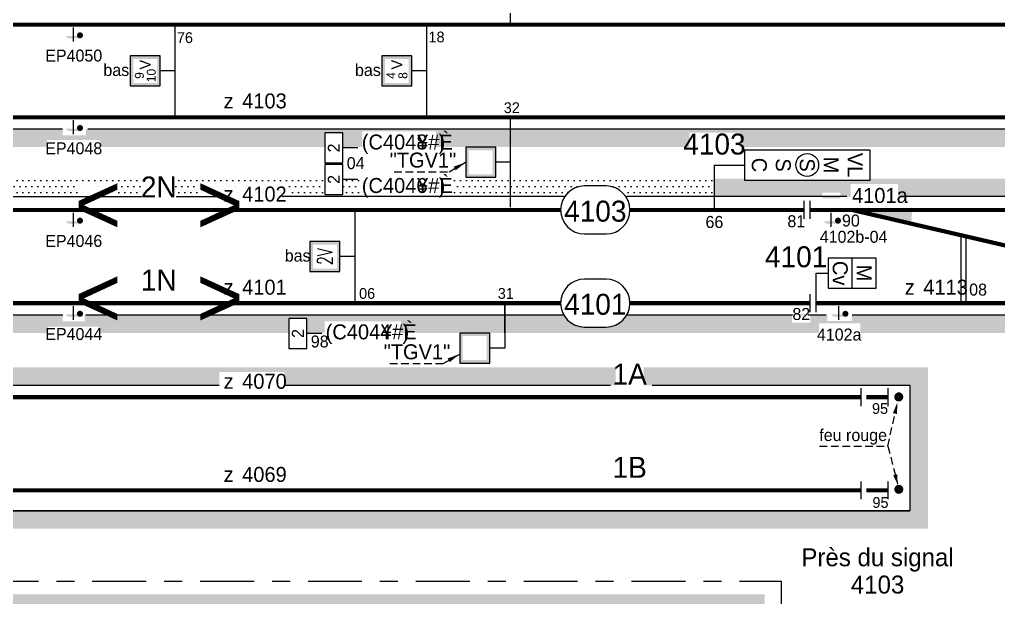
# Model space of a CAD drawing. Header units: metres. Extents: x 0 to 4410, y 0 to 594.
# Drawn here: x 2209.4 to 2372.8, y 202.4 to 298.8 of the extents above; entities that cross this region are included whole.
import ezdxf
from ezdxf.enums import TextEntityAlignment as Align

# ---------------------------------------------------------------- set-up
doc = ezdxf.new("R2010")
doc.units = ezdxf.units.M
for name, pattern in [('AXES', [36, 18, -6, 6, -6]), ('CACHE', [9.524999999999999, 6.35, -3.175]), ('CONTINU', [5000, 5000, 0])]:
    doc.linetypes.add(name, pattern=pattern)
for name, color, linetype in [('HACHURES', 7, 'Continuous'), ('PRI ES', 7, 'Continuous'), ('PT', 7, 'Continuous'), ('voies', 7, 'Continuous')]:
    doc.layers.add(name, color=color, linetype=linetype)
doc.layers.add('Pk invisible', color=250, linetype='Continuous', plot=False)
doc.styles.add('es_norme', font='es_isocp.shx')
doc.styles.add('ISO8C1', font='es_isocp.shx')
doc.styles.add('SIMPLEX', font='simplex', dxfattribs={"width": 0.7})
pattern_1 = [(0, (-630, 0), (0.5, 1), [0, -1])]

# ---------------------------------------------------------------- blocks, each defined once
blk = doc.blocks.new('nzone')
at = {"style": 'es_norme'}
blk.add_text('z', height=2.5, dxfattribs=at).set_placement((-1.782768162918515, 1.405600679660125))
blk.add_attdef('ZONE', (1.305260423668528, 1.405600679660125), '', height=2.5, dxfattribs=at)
blk = doc.blocks.new('TCR')
at = {"linetype": 'Continuous'}
for p, q in [((2.5, 7.5), (-2.5, 7.5)), ((-2.5, 7.5), (-2.5, 2.5)), ((2.5, 2.5), (2.5, 7.5)), ((-2.5, 2.5), (0, 2.5)), ((0, 0), (0, 2.5)), ((0, 2.5), (2.5, 2.5))]:
    blk.add_line(p, q, dxfattribs=at)
for points in [[(-2.5, 7.5), (2.5, 7.5), (-2, 7), (2, 7)], [(-2.5, 2.5), (-2.5, 7.5), (-2, 3), (-2, 7)], [(2.5, 7.5), (2.5, 2.5), (2, 7), (2, 3)], [(2.5, 2.5), (-2.5, 2.5), (2, 3), (-2, 3)]]:
    blk.add_solid(points, dxfattribs=at)
at = {"linetype": 'Continuous', "style": 'SIMPLEX', "width": 0.7}
blk.add_attdef('OO', text='', height=2.5, dxfattribs=at).set_placement((0, 5), align=Align.MIDDLE)
blk = doc.blocks.new('FLSIG-DR')
at = {"linetype": 'Continuous'}
blk.add_lwpolyline([(2.124101845155565, -2.124101845155451, 0, 0.8, 0), (1.386595461451634, -1.386595461451236, 0, 0, 0), (0, -5.684341886080801e-14, 0, 0, 0)], format="xyseb", dxfattribs=at)
blk = doc.blocks.new('ID')
at = {"linetype": 'Continuous'}
for p, q in [((-2.5, 5.5), (-2.5, 2.5)), ((2.5, 5.5), (-2.5, 5.5)), ((2.5, 2.5), (2.5, 5.5)), ((-2.5, 2.5), (0, 2.5)), ((0, 2.5), (2.5, 2.5)), ((0, 0), (0, 2.5))]:
    blk.add_line(p, q, dxfattribs=at)
at = {"linetype": 'Continuous', "style": 'SIMPLEX', "width": 0.7}
blk.add_attdef('O', text='', height=2, dxfattribs=at).set_placement((0, 4), align=Align.MIDDLE)
blk = doc.blocks.new('no_voie')
at = {"layer": 'PT', "linetype": 'Continuous', "style": 'es_norme'}
blk.add_attdef('V', text='', height=3.5, dxfattribs=at).set_placement((0, 2.088101962192042), align=Align.CENTER)
blk.add_attdef('<', text='', height=10, dxfattribs=at).set_placement((-6.25, 0.9999999999990621), align=Align.MIDDLE_RIGHT)
blk.add_attdef('>', text='', height=10, dxfattribs=at).set_placement((6.25, 0.9999999999990621), align=Align.MIDDLE_LEFT)
blk = doc.blocks.new('PDI_')
at = {"linetype": 'AXES'}
blk.add_line((0, 2.807308924735025), (0, 0.5), dxfattribs=at)
at = {"const_width": 0.5}
blk.add_lwpolyline([(-1.361884666084961, 1.783108162079088, 1), (-0.8618846660849613, 1.783108162079088, 1)], format="xyb", close=True, dxfattribs=at)
blk.add_solid([(-1.111884666084961, 2.283108162079088), (0.8881153339150387, 2.283108162079088), (-0.6219867175271929, 1.883108162079225), (1.28811533391513, 1.883108162079225)])
at = {"style": 'ISO8C1'}
blk.add_attdef('XX', text='', height=2, dxfattribs=at).set_placement((-0.06640585899242524, 4.248807981376359), align=Align.CENTER)
blk.add_attdef('TYPE', text='', height=2.5, dxfattribs=at).set_placement((-3.461405513273235, 1.110614007873295), align=Align.RIGHT)

msp = doc.modelspace()

# ---------------------------------------------------------------- hatches: boundary and pattern name
at = {"layer": 'HACHURES'}
h = msp.add_hatch(dxfattribs=at)
h.set_pattern_fill('SABLE', color=256, scale=0.5, style=0)
h.set_pattern_definition(pattern_1)
h.paths.add_polyline_path([(2489.39843311982, 280.5985653447809), (2291.398256980061, 280.5985653447809), (2291.398256980061, 277.5985653447809), (2321.206268008937, 277.5985653447809), (2321.206268008937, 279.9600065686873), (2329.672795072262, 279.9600065686873), (2329.672795072262, 277.5985653447809), (2489.39843311982, 277.5985653447809)])
h.paths.add_polyline_path([(2394.390042996386, 279.524056109822), (2400.890042996386, 279.524056109822), (2400.890042996386, 285.524056109822), (2394.390042996386, 285.524056109822)], flags=9)
h.paths.add_polyline_path([(2412.390042996386, 279.524056109822), (2418.890042996386, 279.524056109822), (2418.890042996386, 285.524056109822), (2412.390042996386, 285.524056109822)], flags=9)
h = msp.add_hatch(dxfattribs=at)
h.set_pattern_fill('SABLE', color=256, scale=0.5, style=0)
h.set_pattern_definition(pattern_1)
edge = h.paths.add_edge_path()
edge.add_line((2260.363742528714, 279.9146933041505), (2263.363742528714, 279.9146933041505))
edge.add_line((2263.363742528714, 279.9146933041505), (2263.363742528714, 277.5985653447809))
edge.add_line((2263.363742528714, 277.5985653447809), (2266.645891672923, 277.5985653447809))
edge.add_line((2266.645891672923, 277.5985653447809), (2266.645891672923, 280.1938621129048))
edge.add_line((2266.645891672923, 280.1938621129048), (2278.945646366867, 280.1938621129048))
edge.add_line((2278.945646366867, 280.1938621129048), (2278.945646366867, 277.5985653447809))
edge.add_line((2278.945646366867, 277.5985653447809), (2291.398256980061, 277.5985653447809))
edge.add_line((2291.398256980061, 277.5985653447809), (2291.398256980061, 280.5985653447809))
edge.add_line((2291.398256980061, 280.5985653447809), (2220.518364302559, 280.5985653447809))
edge.add_line((2220.518364302559, 280.5985653447809), (2220.518364302559, 279.5088952193273))
edge.add_line((2220.518364302559, 279.5088952193273), (2216.600073175821, 279.5088952193273))
edge.add_line((2216.600073175821, 279.5088952193273), (2216.600073175821, 280.5985653447809))
edge.add_line((2216.600073175821, 280.5985653447809), (2198.060753324384, 280.5985653447809))
edge.add_arc((2194.55468924714, 282.5240561098236), 4.000000000000655, 270.0000000000065, 331.22490692130833, ccw=False)
edge.add_line((2194.554689247141, 278.5240561098229), (2190.975166089836, 278.5240561098229))
edge.add_arc((2190.975166089836, 282.5240561098233), 4.000000000000455, 208.7750930786888, 269.99999999999346, ccw=False)
edge.add_line((2187.469102012592, 280.5985653447809), (2159.398259331162, 280.5985653447809))
edge.add_line((2159.398259331162, 280.5985653447809), (2159.398259331162, 277.5985653447809))
edge.add_line((2159.398259331162, 277.5985653447809), (2214.012831574912, 277.5985653447809))
edge.add_line((2214.012831574912, 277.5985653447809), (2214.012831574912, 278.7560427437711))
edge.add_line((2214.012831574912, 278.7560427437711), (2222.846651604754, 278.7560427437711))
edge.add_line((2222.846651604754, 278.7560427437711), (2222.846651604754, 277.5985653447809))
edge.add_line((2222.846651604754, 277.5985653447809), (2260.363742528714, 277.5985653447809))
edge.add_line((2260.363742528714, 277.5985653447809), (2260.363742528714, 279.9146933041505))
h = msp.add_hatch(dxfattribs=at)
h.set_pattern_fill('SABLE', color=256, scale=0.5, style=0)
h.set_pattern_definition(pattern_1)
edge = h.paths.add_edge_path()
edge.add_line((2230.191924166054, 272.307471835826), (2174.628905701776, 272.307471835826))
edge.add_arc((2173.932108368154, 274.4468580739464), 2.250000000000299, 251.95958891241258, 288.0404110875874, ccw=False)
edge.add_line((2173.235311034532, 272.307471835826), (2159.398259331163, 272.307471835826))
edge.add_line((2159.398259331163, 272.307471835826), (2159.398259331163, 269.307471835826))
edge.add_line((2159.398259331163, 269.307471835826), (2187.663002209705, 269.307471835826))
edge.add_arc((2190.975166089836, 267.0648014563118), 3.999999999998791, 89.99999999999352, 145.8980210421136, ccw=False)
edge.add_line((2190.975166089836, 271.0648014563106), (2194.554689247141, 271.0648014563106))
edge.add_arc((2194.55468924714, 267.0648014563101), 4.000000000000455, 34.10197895789929, 89.99999999999352, ccw=False)
edge.add_line((2197.866853127271, 269.307471835826), (2230.191924166054, 269.307471835826))
edge.add_line((2230.191924166054, 269.307471835826), (2230.191924166054, 272.307471835826))
h = msp.add_hatch(dxfattribs=at)
h.set_pattern_fill('SABLE', color=256, scale=0.5, style=0)
h.set_pattern_definition(pattern_1)
h.paths.add_polyline_path([(2260.363742528714, 272.307471835826), (2235.410366793471, 272.307471835826), (2235.410366793471, 269.307471835826), (2266.477403389707, 269.307471835826), (2266.477403389707, 272.307471835826), (2263.363742528714, 272.307471835826), (2263.363742528714, 269.6559962562554), (2260.363742528714, 269.6559962562554)])
h.paths.add_polyline_path([(2246.239647107733, 268.000298789514), (2253.078032934504, 268.000298789514), (2253.078032934504, 271.5650133564432), (2246.239647107733, 271.5650133564432)], flags=9)
h.paths.add_polyline_path([(2243.370737615634, 268.2204021359707), (2245.120737615634, 268.2204021359707), (2245.120737615634, 270.4704021359707), (2243.370737615634, 270.4704021359707)], flags=9)
h = msp.add_hatch(dxfattribs=at)
h.set_pattern_fill('SABLE', color=256, scale=0.5, style=0)
h.set_pattern_definition(pattern_1)
h.paths.add_polyline_path([(2291.398256980061, 272.307471835826), (2278.844550952066, 272.307471835826), (2278.844550952066, 269.307471835826), (2291.398256980061, 269.307471835826)])
h = msp.add_hatch(dxfattribs=at)
h.set_pattern_fill('SABLE', color=256, scale=0.5, style=0)
h.set_pattern_definition(pattern_1)
h.paths.add_polyline_path([(2325.406745983219, 272.307471835826), (2291.398256980061, 272.307471835826), (2291.398256980061, 269.307471835826), (2300.422868998985, 269.307471835826, -0.2488554269558884), (2303.735032879116, 271.0648014563106), (2307.314556036421, 271.0648014563106, -0.2488554269558885), (2310.626719916551, 269.307471835826), (2325.406745983219, 269.307471835826)])
h = msp.add_hatch(dxfattribs=at)
h.set_pattern_fill('SABLE', color=256, scale=0.5, style=0)
h.set_pattern_definition(pattern_1)
edge = h.paths.add_edge_path()
edge.add_line((2348.149076206801, 271.3856763085378), (2356.048540148264, 271.3856763085378))
edge.add_line((2356.048540148264, 271.3856763085378), (2356.048540148264, 269.307471835826))
edge.add_line((2356.048540148264, 269.307471835826), (2392.998256497725, 269.307471835826))
edge.add_line((2392.998256497725, 269.307471835826), (2392.998256497725, 271.3062433204941))
edge.add_line((2392.998256497725, 271.3062433204941), (2402.231529164694, 271.3062433204941))
edge.add_line((2402.231529164694, 271.3062433204941), (2402.231529164694, 269.307471835826))
edge.add_line((2402.231529164694, 269.307471835826), (2411.50222524442, 269.307471835826))
edge.add_line((2411.50222524442, 269.307471835826), (2411.50222524442, 270.2076598616222))
edge.add_line((2411.50222524442, 270.2076598616222), (2418.453170772698, 270.2076598616222))
edge.add_line((2418.453170772698, 270.2076598616222), (2418.453170772698, 269.307471835826))
edge.add_line((2418.453170772698, 269.307471835826), (2449.008084148646, 269.307471835826))
edge.add_arc((2452.320248028777, 267.0648014563102), 4.000000000000468, 90.00000000000648, 145.8980210421014, ccw=False)
edge.add_line((2452.320248028777, 271.0648014563106), (2455.89977118608, 271.0648014563106))
edge.add_arc((2455.899771186079, 267.0648014563102), 4.000000000000398, 34.10197895789872, 89.99999999999352, ccw=False)
edge.add_line((2459.211935066211, 269.307471835826), (2471.582213583428, 269.307471835826))
edge.add_line((2471.582213583428, 269.307471835826), (2471.582213583428, 272.307471835826))
edge.add_line((2471.582213583428, 272.307471835826), (2418.485716214391, 272.307471835826))
edge.add_line((2418.485716214391, 272.307471835826), (2418.485716214391, 270.6296951960067))
edge.add_line((2418.485716214391, 270.6296951960067), (2411.491574396379, 270.6296951960067))
edge.add_line((2411.491574396379, 270.6296951960067), (2411.491574396379, 272.307471835826))
edge.add_line((2411.491574396379, 272.307471835826), (2351.406745983219, 272.307471835826))
edge.add_line((2351.406745983219, 272.307471835826), (2351.406745983219, 272.0648014563106))
edge.add_line((2351.406745983219, 272.0648014563106), (2330.406745983219, 272.0648014563106))
edge.add_line((2330.406745983219, 272.0648014563106), (2330.406745983219, 272.307471835826))
edge.add_line((2330.406745983219, 272.307471835826), (2325.406745983219, 272.307471835826))
edge.add_line((2325.406745983219, 272.307471835826), (2325.406745983219, 269.307471835826))
edge.add_line((2325.406745983219, 269.307471835826), (2348.149076206801, 269.307471835826))
edge.add_line((2348.149076206801, 269.307471835826), (2348.149076206801, 271.3856763085378))
h.paths.add_polyline_path([(2343.417682693091, 269.0218196961887), (2346.441946761804, 269.0218196961887), (2346.441946761804, 269.9457246397184), (2343.417682693091, 269.9457246397184)])
h = msp.add_hatch(dxfattribs=at)
h.set_pattern_fill('SABLE', color=256, scale=0.5, style=0)
h.set_pattern_definition(pattern_1)
edge = h.paths.add_edge_path()
edge.add_line((2308.930162229975, 240.8031266720717), (2154.450365204727, 240.8031266720704))
edge.add_line((2154.450365204727, 240.8031266720704), (2152.131991437294, 238.4847529046374))
edge.add_line((2152.131991437294, 238.4847529046374), (2141.797773623184, 238.4847529046374))
edge.add_line((2141.797773623184, 238.4847529046374), (2141.797773623184, 242.4572460970594))
edge.add_line((2141.797773623184, 242.4572460970594), (2143.411238077105, 242.4572460970594))
edge.add_line((2143.411238077105, 242.4572460970594), (2143.411238077105, 243.2288257125946))
edge.add_arc((2145.273101261362, 244.4921409872235), 2.250000000000011, 180.0000000000007, 214.1577583675868, ccw=False)
edge.add_arc((2145.273101261362, 244.4921409872234), 2.25, 145.8422416324132, 179.9999999999993, ccw=False)
edge.add_line((2143.411238077105, 245.7554562618522), (2143.411238077105, 246.5045874261586))
edge.add_line((2143.411238077105, 246.5045874261586), (2144.266841190397, 246.5045874261585))
edge.add_arc((2145.273101261362, 244.4921409872235), 2.250000000000081, 63.43410947843648, 116.56589052157199, ccw=False)
edge.add_line((2146.279361332327, 246.5045874261584), (2151.89825698006, 246.5045874261579))
edge.add_line((2151.89825698006, 246.5045874261579), (2151.89825698006, 246.5233167248537))
edge.add_line((2151.89825698006, 246.5233167248537), (2156.89825698006, 246.5233167248537))
edge.add_line((2156.89825698006, 246.5233167248537), (2159.39825698006, 246.5232224802723))
edge.add_line((2159.39825698006, 246.5232224802723), (2159.39825698006, 249.5045874261574))
edge.add_line((2159.39825698006, 249.5045874261574), (2140.411238077105, 249.5045874261589))
edge.add_line((2140.411238077105, 249.5045874261589), (2140.411238077105, 237.8031266720703))
edge.add_line((2140.411238077105, 237.8031266720703), (2187.502878985201, 237.8031266720704))
edge.add_arc((2190.975166089836, 235.8173718375084), 4.000000000000268, 90, 150.2353347667164, ccw=False)
edge.add_line((2190.975166089836, 239.8173718375086), (2194.554689247141, 239.8173718375086))
edge.add_arc((2194.554689247141, 235.8173718375085), 4.000000000000028, 29.764665233286223, 90, ccw=False)
edge.add_line((2198.026976351775, 237.8031266720706), (2242.764898626141, 237.8031266720711))
edge.add_line((2242.764898626141, 237.8031266720711), (2242.764898626141, 240.0043411985062))
edge.add_line((2242.764898626141, 240.0043411985062), (2253.642290668695, 240.0043411985062))
edge.add_line((2253.642290668695, 240.0043411985062), (2253.642290668695, 237.8031266720712))
edge.add_line((2253.642290668695, 237.8031266720712), (2308.930162229975, 237.8031266720717))
edge.add_line((2308.930162229975, 237.8031266720717), (2308.930162229975, 240.8031266720717))
h = msp.add_hatch(dxfattribs=at)
h.set_pattern_fill('SABLE', color=256, scale=0.5, style=0)
h.set_pattern_definition(pattern_1)
edge = h.paths.add_edge_path()
edge.add_line((2254.363742528715, 248.952300980993), (2257.363742528715, 248.952300980993))
edge.add_line((2257.363742528715, 248.952300980993), (2257.363742528715, 246.5045874261496))
edge.add_line((2257.363742528715, 246.5045874261496), (2260.32586659568, 246.5045874261494))
edge.add_line((2260.32586659568, 246.5045874261494), (2260.32586659568, 248.4790236198296))
edge.add_line((2260.32586659568, 248.4790236198296), (2273.117188686148, 248.4790236198296))
edge.add_line((2273.117188686148, 248.4790236198296), (2273.117188686148, 246.5045874261484))
edge.add_line((2273.117188686148, 246.5045874261484), (2282.898256980061, 246.5045874261476))
edge.add_line((2282.898256980061, 246.5045874261476), (2282.898256980061, 246.5233167248537))
edge.add_line((2282.898256980061, 246.5233167248537), (2287.898256980061, 246.5233167248537))
edge.add_line((2287.898256980061, 246.5233167248537), (2290.398256980061, 246.5231887319644))
edge.add_line((2290.398256980061, 246.5231887319644), (2290.398256980061, 249.5045874261471))
edge.add_line((2290.398256980061, 249.5045874261471), (2220.297813804633, 249.5045874261527))
edge.add_line((2220.297813804633, 249.5045874261527), (2220.297813804633, 248.4670856380662))
edge.add_line((2220.297813804633, 248.4670856380662), (2216.648767879514, 248.4670856380662))
edge.add_line((2216.648767879514, 248.4670856380662), (2216.648767879514, 249.5045874261529))
edge.add_line((2216.648767879514, 249.5045874261529), (2198.007909775659, 249.5045874261564))
edge.add_arc((2194.554689247141, 251.5233167248541), 4.000000000000377, 270, 329.6897333609772, ccw=False)
edge.add_line((2194.554689247141, 247.5233167248537), (2190.975166089836, 247.5233167248537))
edge.add_arc((2190.975166089836, 251.5233167248548), 4.00000000000108, 210.3102666390145, 269.99999999999346, ccw=False)
edge.add_line((2187.521945561317, 249.5045874261572), (2159.39825698006, 249.5045874261574))
edge.add_line((2159.39825698006, 249.5045874261574), (2159.39825698006, 246.5045874261573))
edge.add_line((2159.39825698006, 246.5045874261573), (2214.219673221671, 246.504587426153))
edge.add_line((2214.219673221671, 246.504587426153), (2214.219673221671, 247.5888070221308))
edge.add_line((2214.219673221671, 247.5888070221308), (2222.641189624686, 247.5888070221308))
edge.add_line((2222.641189624686, 247.5888070221308), (2222.641189624686, 246.5045874261524))
edge.add_line((2222.641189624686, 246.5045874261524), (2254.363742528715, 246.5045874261499))
edge.add_line((2254.363742528715, 246.5045874261499), (2254.363742528715, 248.952300980993))
h = msp.add_hatch(dxfattribs=at)
h.set_pattern_fill('SABLE', color=256, scale=0.5, style=0)
h.set_pattern_definition(pattern_1)
edge = h.paths.add_edge_path()
edge.add_line((2406.937774135207, 249.5045874261379), (2348.318516901525, 249.5045874261426))
edge.add_line((2348.318516901525, 249.5045874261426), (2348.318516901525, 248.5603381445253))
edge.add_line((2348.318516901525, 248.5603381445253), (2344.234633647589, 248.5603381445253))
edge.add_line((2344.234633647589, 248.5603381445253), (2344.234633647589, 249.5045874261429))
edge.add_line((2344.234633647589, 249.5045874261429), (2310.767898561948, 249.5045874261455))
edge.add_arc((2307.314678033436, 251.523316724854), 4.00000000000029, 270, 329.68973336079864, ccw=False)
edge.add_line((2307.314678033436, 247.5233167248537), (2303.735154876131, 247.5233167248537))
edge.add_arc((2303.735154876131, 251.5233167248534), 3.999999999999716, 210.3102666391845, 270.0000000000065, ccw=False)
edge.add_line((2300.281934347619, 249.5045874261463), (2290.398256980061, 249.5045874261471))
edge.add_line((2290.398256980061, 249.5045874261471), (2290.398256980061, 246.5045874261471))
edge.add_line((2290.398256980061, 246.5045874261471), (2342.850334006687, 246.5045874261429))
edge.add_line((2342.850334006687, 246.5045874261429), (2342.850334006687, 248.1682142458048))
edge.add_line((2342.850334006687, 248.1682142458048), (2349.764291222453, 248.1682142458048))
edge.add_line((2349.764291222453, 248.1682142458048), (2349.764291222453, 246.5045874261424))
edge.add_line((2349.764291222453, 246.5045874261424), (2406.937774135207, 246.5045874261379))
edge.add_line((2406.937774135207, 246.5045874261379), (2406.937774135207, 249.5045874261379))
h.paths.add_polyline_path([(2338.375219191058, 248.28095354926), (2341.445534151689, 248.28095354926), (2341.445534151689, 249.7062488248505), (2338.375219191058, 249.7062488248505)])
h = msp.add_hatch(dxfattribs=at)
h.set_pattern_fill('SABLE', color=256, scale=0.5, style=0)
h.set_pattern_definition(pattern_1)
h.paths.add_polyline_path([(2361.049085233338, 240.8031266720721), (2313.573898990708, 240.8031266720717), (2313.573898990708, 237.8031266720717), (2358.049085233338, 237.8031266720721), (2358.049085233339, 216.8611662385059), (2171.637936298748, 216.8611662385059, -0.1378088135659969), (2169.554746101779, 216.2758871060517), (2165.975222944474, 216.2758871060517, -0.1378088135659969), (2163.892032747506, 216.8611662385059), (2139.925526833525, 216.8611662385059), (2139.925526833525, 205.104710879052), (2142.925526833525, 205.104710879052), (2142.925526833525, 213.861166238506), (2361.049085233339, 213.8611662385059)])
h = msp.add_hatch(dxfattribs=at)
h.set_pattern_fill('SABLE', color=256, scale=0.5, style=0)
h.set_pattern_definition(pattern_1)
h.paths.add_polyline_path([(2333.770822579731, 202.9102466558173), (2142.925526833525, 202.9102466558173), (2142.925526833525, 205.104710879052), (2139.925526833525, 205.104710879052), (2139.925526833525, 199.9102466558173), (2330.770822579731, 199.9102466558173), (2330.770822579731, 191.5778102698499), (2296.728096864052, 191.5778102698499), (2296.728096864052, 185.197448713959), (2299.728096864052, 185.197448713959), (2299.728096864052, 188.5778102698499), (2333.770822579731, 188.5778102698499)])

# ---------------------------------------------------------------- linework, layer by layer
at = {"linetype": 'Continuous'}
for p, q in [((2291.398256980061, 298.0000000000012), (2291.398256980061, 313.0000000000012)), ((2235.398259331162, 282.5240561098229), (2235.398259331162, 298.0000000000012)), ((2277.398256980061, 282.5240561098229), (2277.398256980061, 298.0000000000012)), ((2291.398256980061, 267.5240561098229), (2291.398256980061, 282.5240561098229)), ((2348.406745983219, 254.0233167248538), (2348.406745983219, 259.0233167248538)), ((2290.398256980061, 251.5233167248537), (2290.398256980061, 244.0233167248537)), ((2196.524865662139, 216.8611662385059), (2358.049085233339, 216.8611662385059))]:
    msp.add_line(p, q, dxfattribs=at)
for p, q in [((2265.398256980061, 267.0648014563106), (2265.398256980061, 251.5233167248537)), ((2366.611238077106, 251.5233167248537), (2366.611238077106, 262.8400746719104)), ((2367.411238077105, 251.5233167248537), (2367.411238077105, 262.6545047049678))]:
    msp.add_line(p, q)
at = {"linetype": 'CACHE', "ltscale": 0.2}
for p, q in [((2354.352658937677, 227.6548698900518), (2355.943940563934, 234.9114642066655)), ((2342.964470753733, 227.6548698900518), (2354.352658937677, 227.6548698900518)), ((2354.352658937677, 227.6548698900518), (2355.992938106918, 221.2760515928142))]:
    msp.add_line(p, q, dxfattribs=at)
at = {"const_width": 0.7}
for points in [[(2198.55468924714, 298.0000000000012), (2582.054967655055, 298.0000000000012)], [(2198.554689247141, 282.5240561098229), (2582.050827457241, 282.5240561098229)], [(2198.552574630249, 267.0648014563106), (2299.737147496007, 267.0648014563106)], [(2311.312441419529, 267.0648014563106), (2340.398437822025, 267.0648014563106)], [(2341.398437822025, 267.0648014563106), (2417.406745983214, 267.0648014563106)], [(2348.398261682264, 267.0648014563106), (2382.671836271275, 259.1146188269443)], [(2198.554689247141, 251.5233167248537), (2299.735154876131, 251.5233167248537)], [(2311.314434039405, 251.5233167248537), (2341.398437822025, 251.5233167248537)], [(2342.398437822025, 251.5233167248537), (2424.398435470922, 251.5233167248546)], [(2198.554689247141, 235.8173718375086), (2349.914723068694, 235.8173718375086)], [(2350.771636281415, 235.8173718375086), (2354.398261682264, 235.8173718375086)], [(2198.554632392501, 220.2758871060517), (2349.914723068694, 220.2758871060517)], [(2350.771636281415, 220.2758871060518), (2354.398261682264, 220.2758871060517)]]:
    msp.add_lwpolyline(points, dxfattribs=at)
at = {"linetype": 'Continuous'}
for points in [[(2235.398259331162, 285.1033800915196), (2235.398259331162, 295.4206760183045)], [(2277.39825698006, 285.1033800915196), (2277.39825698006, 295.4206760183045)], [(2198.060753324384, 280.5985653447809), (2216.600073175821, 280.5985653447809)], [(2220.810101626071, 280.5985653447809), (2582.544763379997, 280.5985653447809)], [(2325.406745983219, 267.0648014563106), (2325.406745983219, 274.5648014563106), (2330.406745983219, 274.5648014563106)], [(2197.866853127271, 269.3074718358259), (2229.853126370569, 269.307471835826)], [(2235.564094182022, 269.307471835826), (2243.073797626491, 269.307471835826)], [(2300.338442474533, 269.307471835826), (2253.205888156553, 269.307471835826)], [(2347.532246637874, 269.307471835826), (2310.711146441003, 269.307471835826)], [(2392.998256497725, 269.307471835826), (2356.409347974107, 269.307471835826)], [(2342.406745983219, 251.5233167248538), (2342.406745983219, 256.5233167248538), (2344.406745983219, 256.5233167248538)], [(2290.398256980061, 246.547627062909), (2290.398256980061, 251.5233167248537)]]:
    msp.add_lwpolyline(points, dxfattribs=at)
for points in [[(2330.406745983219, 272.0648014563106), (2351.406745983219, 272.0648014563106), (2351.406745983219, 277.0648014563106), (2330.406745983219, 277.0648014563106)], [(2344.406745983219, 254.0233167248538), (2352.406745983219, 254.0233167248538), (2352.406745983219, 259.0233167248538), (2344.406745983219, 259.0233167248538)]]:
    msp.add_lwpolyline(points, close=True, dxfattribs=at)
at = {"linetype": 'CACHE', "ltscale": 0.2}
for points in [[(2271.965498588862, 273.4486512342558), (2281.127615918085, 273.4486512342558), (2283.898256980061, 275.0240561098229)], [(2271.240601870769, 241.4479118492866), (2280.127615918085, 241.4479118492866), (2282.898256980061, 243.0233167248537)]]:
    msp.add_lwpolyline(points, dxfattribs=at)
at = {"linetype": 'CACHE'}
for points in [[(2283.898256980061, 275.0240561098229, 0, 0.7, 0), (2282.064198592759, 273.9811983520706, 0.7, 0.7, 0)], [(2282.898256980061, 243.0233167248537, 0, 0.7, 0), (2281.064198592759, 241.9804589671015, 0.7, 0.7, 0)], [(2355.943940563934, 234.9114642066655, 0, 0.7, 0), (2355.541796944151, 233.0776008240779, 0.7, 0.7, 0)], [(2355.992938106918, 221.2760515928142, 0, 0.6999999999999998, 0), (2355.58595529607, 222.8689946386497, 0.6999999999999998, 0.6999999999999998, 0)]]:
    msp.add_lwpolyline(points, format="xyseb", dxfattribs=at)
at = {"linetype": 'Continuous'}
for points in [[(2303.735032879116, 263.0648014563106), (2307.314556036421, 263.0648014563106, 0.9999999999999999), (2307.314556036421, 271.0648014563106), (2303.735032879116, 271.0648014563106, 0.9999999999999999), (2303.735032879116, 263.0648014563106, 0.9999999999999999)], [(2303.735154876131, 247.5233167248537), (2307.314678033436, 247.5233167248537, 0.9999999999999999), (2307.314678033436, 255.5233167248537), (2303.735154876131, 255.5233167248537, 0.9999999999999999), (2303.735154876131, 247.5233167248537, 0.9999999999999999)]]:
    msp.add_lwpolyline(points, format="xyb", dxfattribs=at)
at = {"linetype": 'AXES', "ltscale": 0.5}
msp.add_lwpolyline([(1667.933312805746, 262.499973860926), (1805.916745983207, 262.499973860926), (1805.916745983207, 259.9286894428878), (1827.945196115184, 259.9286894428878), (1827.945196115184, 251.4910335416411), (1976.416745983207, 251.4910335416411), (2077.573182544398, 205.104710879052), (2336.560796733827, 205.104710879052), (2336.560796733827, 183.3985881900002), (2110.149409432659, 183.3985881900002), (1998.916745983207, 206.0227973789509), (1998.916745983207, 227.0690199873392), (1993.416745983207, 229.1984427367564), (1683.445263892361, 229.1984427367565)], dxfattribs=at)
at = {"linetype": 'Continuous', "ltscale": 0.8}
for points in [[(2216.648767879514, 249.5045874261529), (2198.009085312935, 249.5045874261564)], [(2300.281934347619, 249.5045874261463), (2220.488260783923, 249.5045874261526)], [(2328.221445550689, 249.5045874261441), (2310.767898561948, 249.5045874261455)], [(2338.436020735131, 249.5045874261433), (2328.221445550689, 249.5045874261441)], [(2344.057521519051, 249.5045874261429), (2341.076865355908, 249.5045874261431)], [(2406.422889011595, 249.504587426138), (2348.400216314856, 249.5045874261426)], [(2315.033307598225, 237.8031266720703), (2358.049085233338, 237.8031266720721), (2358.049085233339, 216.8611662385059), (2196.637936298747, 216.8611662385059)], [(2198.026976351776, 237.8031266720703), (2242.764898626141, 237.8031266720703)], [(2253.517998831773, 237.8031266720703), (2308.051930823632, 237.8031266720703)]]:
    msp.add_lwpolyline(points, dxfattribs=at)
at = {"const_width": 0.7}
for points in [[(2355.773120704849, 235.859158182848, 1), (2356.573120704849, 235.859158182848, 1)], [(2355.781531122122, 220.4387053094509, 1), (2356.581531122123, 220.4387053094509, 1)]]:
    msp.add_lwpolyline(points, format="xyb", close=True, dxfattribs=at)
at = {"linetype": 'Continuous'}
msp.add_circle((2340.906745983219, 274.5648014563106), 1.9, dxfattribs=at)
for major_axis, ratio, start_param, end_param in [((1.364242052659392e-12, 0.5999999999994543), 0.6666666666666666, 4.712388980386206, 7.853981633975998), ((4.547473508864641e-13, -0.5999999999999089), 0.6666666666661614, 4.712388980384184, 7.853981633973977)]:
    msp.add_ellipse((2356.181531122122, 235.922819623602), major_axis=major_axis, ratio=ratio, start_param=start_param, end_param=end_param)
msp.add_solid([(2348.398261682263, 267.0648014563106), (2358.280794191785, 264.7724249174328), (2358.398261682263, 267.0648014563106)])
at = {"layer": 'voies', "linetype": 'Continuous'}
for p, q in [((2340.398437822025, 265.5648014563106), (2340.398437822025, 268.5648014563106)), ((2340.398437822025, 265.5648014563106), (2340.398437822025, 268.5648014563106)), ((2341.398437822025, 265.5648014563106), (2341.398437822025, 268.5648014563106)), ((2341.398437822025, 265.5648014563106), (2341.398437822025, 268.5648014563106)), ((2341.398437822025, 250.0233167248537), (2341.398437822025, 253.0233167248537)), ((2342.398437822025, 250.0233167248537), (2342.398437822025, 253.0233167248537)), ((2349.914723068694, 234.3173718375086), (2349.914723068694, 237.3173718375086)), ((2354.398261682264, 234.3173718375086), (2354.398261682264, 237.3173718375086)), ((2349.914723068694, 218.7758871060517), (2349.914723068694, 221.7758871060517)), ((2354.398261682264, 218.7758871060517), (2354.398261682264, 221.7758871060517))]:
    msp.add_line(p, q, dxfattribs=at)

# ---------------------------------------------------------------- block references
at = {"linetype": 'Continuous'}
ref = msp.add_blockref('PDI_', (2218.402645983202, 298.0000000000012), dxfattribs=dict(at, rotation=180))
ref.add_attrib('XX', 'EP4050', dxfattribs={"height": 2, "style": 'ISO8C1'}).set_placement((2218.469051842193, 291.8332473295247), align=Align.CENTER)
at = {"linetype": 'Continuous', "rotation": 90}
for name, p in [('TCR', (2235.398259331162, 290.2620280549115)), ('FLSIG-DR', (2232.898259331162, 290.2620280549115)), ('TCR', (2277.39825698006, 290.2620280549116)), ('FLSIG-DR', (2274.89825698006, 290.2620280549116)), ('TCR', (2291.398256980061, 275.0240561098229)), ('FLSIG-DR', (2262.898256980061, 259.2940590905822)), ('TCR', (2290.398256980061, 244.0233167248537))]:
    msp.add_blockref(name, p, dxfattribs=at)
at = {"linetype": 'Continuous'}
for p in [(2232.898259331162, 290.2620280549115), (2274.89825698006, 290.2620280549116), (2262.898256980061, 259.2940590905822)]:
    msp.add_blockref('FLSIG-DR', p, dxfattribs=at)
for name, p, values in [('nzone', (2245.278505778552, 282.6128997327788), {'ZONE': '4103'}), ('no_voie', (2232.676615470219, 267.0648014563106), {'V': '2N', '>': '>', '<': '<'}), ('nzone', (2245.278505778552, 267.0648014563106), {'ZONE': '4102'}), ('no_voie', (2232.676737467234, 251.5233167248537), {'V': '1N', '>': '>', '<': '<'}), ('nzone', (2245.278505778552, 251.5233167248538), {'ZONE': '4101'}), ('nzone', (2358.966710842138, 251.5233167248541), {'ZONE': '4113'}), ('no_voie', (2311.263843432536, 235.8173718375086), {'V': '1A'}), ('nzone', (2245.278505778552, 235.8173718375087), {'ZONE': '4070'}), ('no_voie', (2311.263843432536, 220.2758871060517), {'V': '1B'}), ('nzone', (2245.278505778552, 220.2758871060518), {'ZONE': '4069'})]:
    msp.add_blockref(name, p, dxfattribs=at).add_auto_attribs(values)
ref = msp.add_blockref('PDI_', (2218.402645983202, 282.5240561098229), dxfattribs=dict(at, rotation=180))
ref.add_attrib('XX', 'EP4048', dxfattribs={"height": 2, "style": 'ISO8C1'}).set_placement((2218.469051842193, 276.3573034393464), align=Align.CENTER)
ref = msp.add_blockref('ID', (2265.863742528714, 277.4146933041505), dxfattribs=dict(rotation=90))
ref.add_attrib('O', '2', dxfattribs={"linetype": 'CONTINU', "height": 2, "rotation": 90, "style": 'es_norme'}).set_placement((2261.863742528714, 277.4146933041505), align=Align.MIDDLE)
ref = msp.add_blockref('ID', (2265.863742528714, 272.1559962562554), dxfattribs=dict(rotation=90))
ref.add_attrib('O', '2', dxfattribs={"linetype": 'CONTINU', "height": 2, "rotation": 90, "style": 'es_norme'}).set_placement((2261.863742528714, 272.1559962562554), align=Align.MIDDLE)
ref = msp.add_blockref('PDI_', (2218.402645983202, 267.0648014563106), dxfattribs=dict(at, rotation=180))
ref.add_attrib('XX', 'EP4046', dxfattribs={"height": 2, "style": 'ISO8C1'}).set_placement((2218.469051842193, 260.8980487858341), align=Align.CENTER)
at = {"linetype": 'AXES'}
ref = msp.add_blockref('PDI_', (2344.920928163847, 267.0648014563106), dxfattribs=dict(at, rotation=180))
ref.add_attrib('XX', '4102b-04', dxfattribs={"height": 2, "style": 'ISO8C1'}).set_placement((2348.636991248487, 263.5884375762987), align=Align.TOP_CENTER)
at = {"linetype": 'Continuous', "rotation": 90}
msp.add_blockref('TCR', (2265.398256980061, 259.2940590905822), dxfattribs=at).add_auto_attribs({'OO': '2V'})
at = {"linetype": 'Continuous'}
ref = msp.add_blockref('PDI_', (2218.402645983202, 251.5233167248537), dxfattribs=dict(at, rotation=180))
ref.add_attrib('XX', 'EP4044', dxfattribs={"height": 2, "style": 'ISO8C1'}).set_placement((2218.469051842193, 245.3565640543772), align=Align.CENTER)
at = {"linetype": 'AXES'}
ref = msp.add_blockref('PDI_', (2346.164863713706, 251.5233167248537), dxfattribs=dict(at, rotation=180))
ref.add_attrib('XX', '4102a', dxfattribs={"height": 2, "style": 'ISO8C1'}).set_placement((2346.231269572698, 247.2745087434773), align=Align.TOP_CENTER)
ref = msp.add_blockref('ID', (2259.863742528715, 246.452300980993), dxfattribs=dict(rotation=90))
ref.add_attrib('O', '2', dxfattribs={"linetype": 'CONTINU', "height": 2, "rotation": 90, "style": 'es_norme'}).set_placement((2255.863742528715, 246.452300980993), align=Align.MIDDLE)

# ---------------------------------------------------------------- texts
at = {"linetype": 'Continuous', "style": 'es_norme'}
for s, height, p in [('76', 1.8, (2237.027702505613, 295.8206499509927)), ('18', 1.8, (2279.027700154511, 295.9325913386604)), ('32', 1.8, (2291.586934987899, 284.1321813881817)), ('"TGV1"', 2.5, (2276.756852122677, 275.3920258195452)), ('06', 1.8, (2267.439632716304, 253.1314420032116)), ('31', 1.8, (2290.586934987899, 253.1314420032116)), ('"TGV1"', 2.5, (2275.756852122677, 243.391286434576)), ('95', 1.8, (2353.049006741699, 233.9282323530328)), ('95', 1.8, (2353.128325739224, 218.2417000277586)), ('Près du signal', 3, (2352.638096955825, 209.1026781453477)), ('4103', 3, (2352.638096955825, 204.5479147575673))]:
    msp.add_text(s, height=height, dxfattribs=at).set_placement(p, align=Align.MIDDLE_CENTER)
for p in [(2223.416927262756, 289.4205910381113), (2265.416924911653, 289.4205910381114), (2253.691898581993, 258.4526220737819)]:
    msp.add_text('bas', height=2, dxfattribs=at).set_placement(p)
for s, height, p in [('V', 1.83, (2230.385678803897, 291.3089809748733)), ('V', 1.83, (2272.385676452795, 291.3089809748734)), ('9', 1.5, (2229.420891517975, 289.4999160689665)), ('10', 1.5, (2231.408333638304, 289.4999160689665)), ('4', 1.5, (2271.420889166873, 289.4999160689666)), ('8', 1.5, (2273.408331287202, 289.4999160689666))]:
    msp.add_text(s, height=height, rotation=90, dxfattribs=at).set_placement(p, align=Align.MIDDLE_CENTER)
for s, p in [('(C4048  )', (2266.55230545793, 278.4053115315695)), ('¥#È', (2275.77832129914, 278.4053115315695)), ('¥#È', (2275.77832129914, 271.1466144836743)), ('(C4046  )', (2266.55230545793, 271.1466144836743)), ('¥#È', (2269.745916692867, 246.7206775320531)), ('(C4044  )', (2260.519900851657, 246.7206775320531))]:
    msp.add_text(s, height=2.5, dxfattribs=at).set_placement(p, align=Align.MIDDLE_LEFT)
at = {"linetype": 'Continuous', "lineweight": 50, "style": 'es_norme'}
for s, p in [('4103', (2325.406745983219, 278.0648014563106)), ('4101', (2339.044301333432, 259.2571722859387))]:
    msp.add_text(s, height=3.5, dxfattribs=at).set_placement(p, align=Align.MIDDLE)
at = {"linetype": 'Continuous', "style": 'es_norme'}
for s, p in [('VL', (2348.906745983219, 274.5648014563106)), ('C', (2332.906745983219, 274.5648014563106)), ('S', (2336.906745983219, 274.5648014563106)), ('S', (2340.906745983219, 274.5648014563106)), ('M', (2344.906745983219, 274.5648014563106)), ('Cv', (2346.406745983219, 256.5233167248538)), ('M', (2350.406745983219, 256.5233167248538))]:
    msp.add_text(s, height=2.5, rotation=270, dxfattribs=at).set_placement(p, align=Align.MIDDLE)
at = {"style": 'es_norme'}
msp.add_text('4101a', height=2.5, dxfattribs=at).set_placement((2348.379656630211, 268.2371752814027))
at = {"linetype": 'Continuous', "style": 'es_norme'}
for s, height, p in [('4103', 3.5, (2305.524794457768, 266.8677427350333)), ('66', 2, (2325.406745983219, 265.0648014563106)), ('4101', 3.5, (2305.524916454784, 251.3262580035774))]:
    msp.add_text(s, height=height, dxfattribs=at).set_placement(p, align=Align.MIDDLE)
at = {"style": 'es_norme'}
msp.add_text('feu rouge', height=2, dxfattribs=at).set_placement((2348.570153836164, 229.4986216839373), align=Align.MIDDLE_CENTER)
at = {"layer": 'Pk invisible', "linetype": 'Continuous', "style": 'es_norme'}
for s, p in [('90', (2348.186707832233, 265.2978858702693)), ('81', (2339.076708520445, 265.1872938401378))]:
    msp.add_text(s, height=2, dxfattribs=at).set_placement(p, align=Align.MIDDLE_CENTER)
at = {"layer": 'PRI ES', "linetype": 'Continuous', "style": 'es_norme'}
for s, p in [('04', (2264.038878398869, 273.8808787913015)), ('08', (2367.930116107843, 252.7753305434083)), ('98', (2258.039994215777, 244.1159970151332))]:
    msp.add_text(s, height=2, dxfattribs=at).set_placement(p)
msp.add_text('82', height=2, dxfattribs=at).set_placement((2339.910376671374, 249.7062488248505), align=Align.MIDDLE)

doc.saveas('drawing.dxf')
